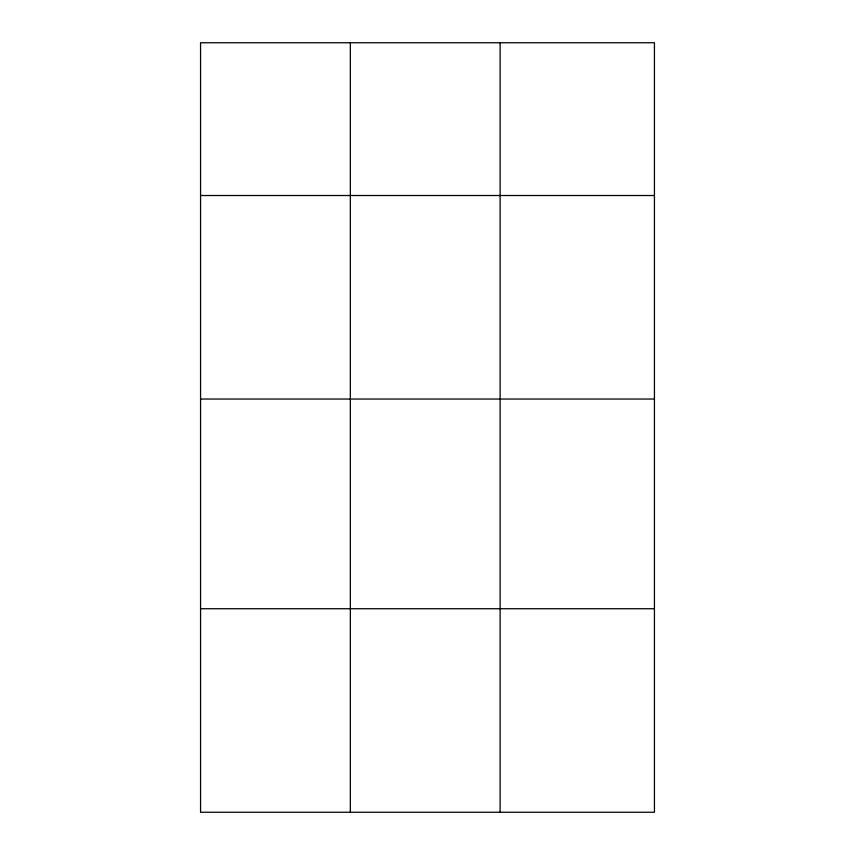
<?xml version="1.0" encoding="UTF-8"?>
<svg xmlns="http://www.w3.org/2000/svg" width="855" height="855" viewBox="0 0 855 855"><rect width="100%" height="100%" fill="white"/><g stroke="black" fill="none" stroke-linecap="round" stroke-linejoin="round"><path stroke-width="1.28" d="M654.438 399.039L654.438 42.75L200.562 42.75L200.562 812.25L654.438 812.25L654.438 399.039L200.562 399.039M200.562 195.517L654.438 195.517M200.562 608.728L654.438 608.728M500.122 42.75L500.122 812.25M350.336 42.75L350.336 812.25"/></g></svg>
